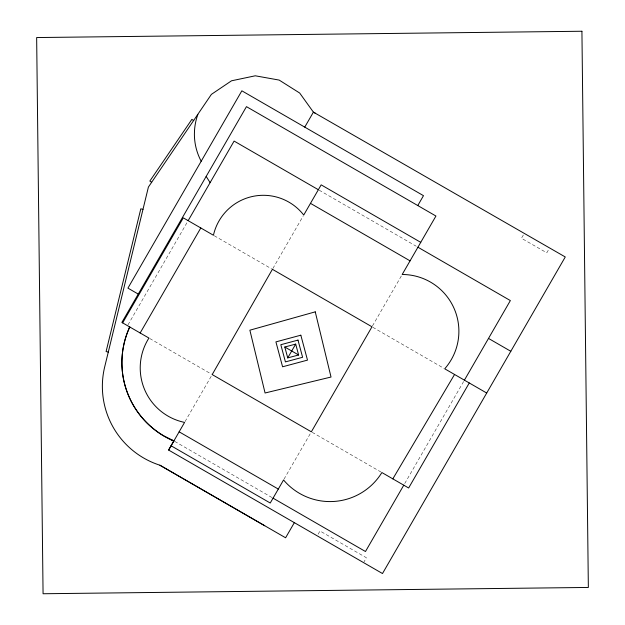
<?xml version="1.0" encoding="UTF-8"?>
<svg xmlns="http://www.w3.org/2000/svg" width="625" height="625" viewBox="0 0 625 625"><rect width="100%" height="100%" fill="white"/><g stroke="black" fill="none" stroke-linecap="round" stroke-linejoin="round"><path stroke-width="0.47" stroke-dasharray="3.12 2.34" d="M523.328 235.008L521.461 238.258L546.781 252.82L548.648 249.57M128 324.844L187.664 221.5M272.891 268.469L303.25 215.883M185.062 421.562L212.195 374.578M284.031 479.133L310.859 432.664M372.469 325.953L401.695 275.336M318.125 534.211L319.992 530.969L366.398 557.758L364.062 561.812M404.742 483.5L463.922 381M319.195 190.203L416.242 246.234M214.273 235.742L271.562 268.82M372.82 327.281L443.883 368.305M149.773 338.539L211.352 374.086M312.188 432.305L381.039 472.055M174.734 441.398L272.211 497.672"/><path stroke-width="0.94" d="M129.211 327.922L129.75 326.977A85.211 85.211 0 0 0 173.781 441.078L168.617 450.055L382.492 573.539L565.266 256.969L313.406 112.141L299.68 93.031L279.156 80.078L255.273 75.797L231.523 80.797L211.406 94.359L148.406 187.062L104.711 366.797A82.805 82.805 0 0 0 159.898 465.211L285.602 537.781L294.344 522.648M159.898 465.211L264.734 525.734M122.648 322.875L183.289 217.852L213.43 235.258A51.164 51.164 0 0 1 303.734 215.047L321.164 184.852L420.742 242.344M188.156 220.656L234.102 141.078L318.352 189.719M140.156 332.984L200.797 227.961M304.75 127.125L313.406 112.141L315.445 113.312M168.617 450.055L184.578 422.406A55.625 55.625 0 0 1 148.93 338.047L121.875 322.43L246.461 106.641L435.938 216.031L402.18 274.492A56.773 56.773 0 0 1 444.719 368.789L486.703 393.031M287.727 357.898L295.695 344.094L298.609 354.984L287.727 357.898L284.805 347.016L295.695 344.094M417.781 205.547L423.484 195.672L241.852 90.812L127.93 288.125L138.242 294.078M403.773 485.18L365.477 551.516L273.047 498.156M464.414 380.156L510.359 300.57L417.93 247.211M469.273 382.969L408.641 487.992L381.883 472.539A60.812 60.812 0 0 1 283.547 479.977L270.242 503.023L171.086 445.773M392.828 478.859L454.562 374.477M142.992 209.352L140.805 208.82L106.102 351.547L108.289 352.078M173.898 440.914L163.742 435.82A84.875 84.875 0 0 1 129.75 326.984M170.766 439.344L173.781 441.078M310.477 203.359L410.055 260.852M488.508 338.422L510.805 351.289M284.805 347.016L298.609 354.984M179.141 431.82L278.297 489.07M193.688 120.602L191.875 119.367L149.844 181.062L151.656 182.297M206.18 176.414L210.109 182.633M201.188 161.234A57.563 57.563 0 0 1 194.398 134.195L194.539 130.18A57.563 57.563 0 0 1 197.852 114.484M272.406 269.305L212.195 374.578L311.352 431.82L371.984 326.797L272.406 269.305M315.25 311.852L249.875 330.188L265.07 392.992L331.023 377.039L315.25 311.852M300.828 335.195L275.922 341.883L282.586 366.789L307.5 360.117L300.828 335.195M298 340.102L280.82 344.711L285.422 361.891L302.602 357.289L298 340.102M581.922 31.25L36.648 37.555L43.07 593.75L588.352 587.445L581.922 31.25"/></g></svg>
